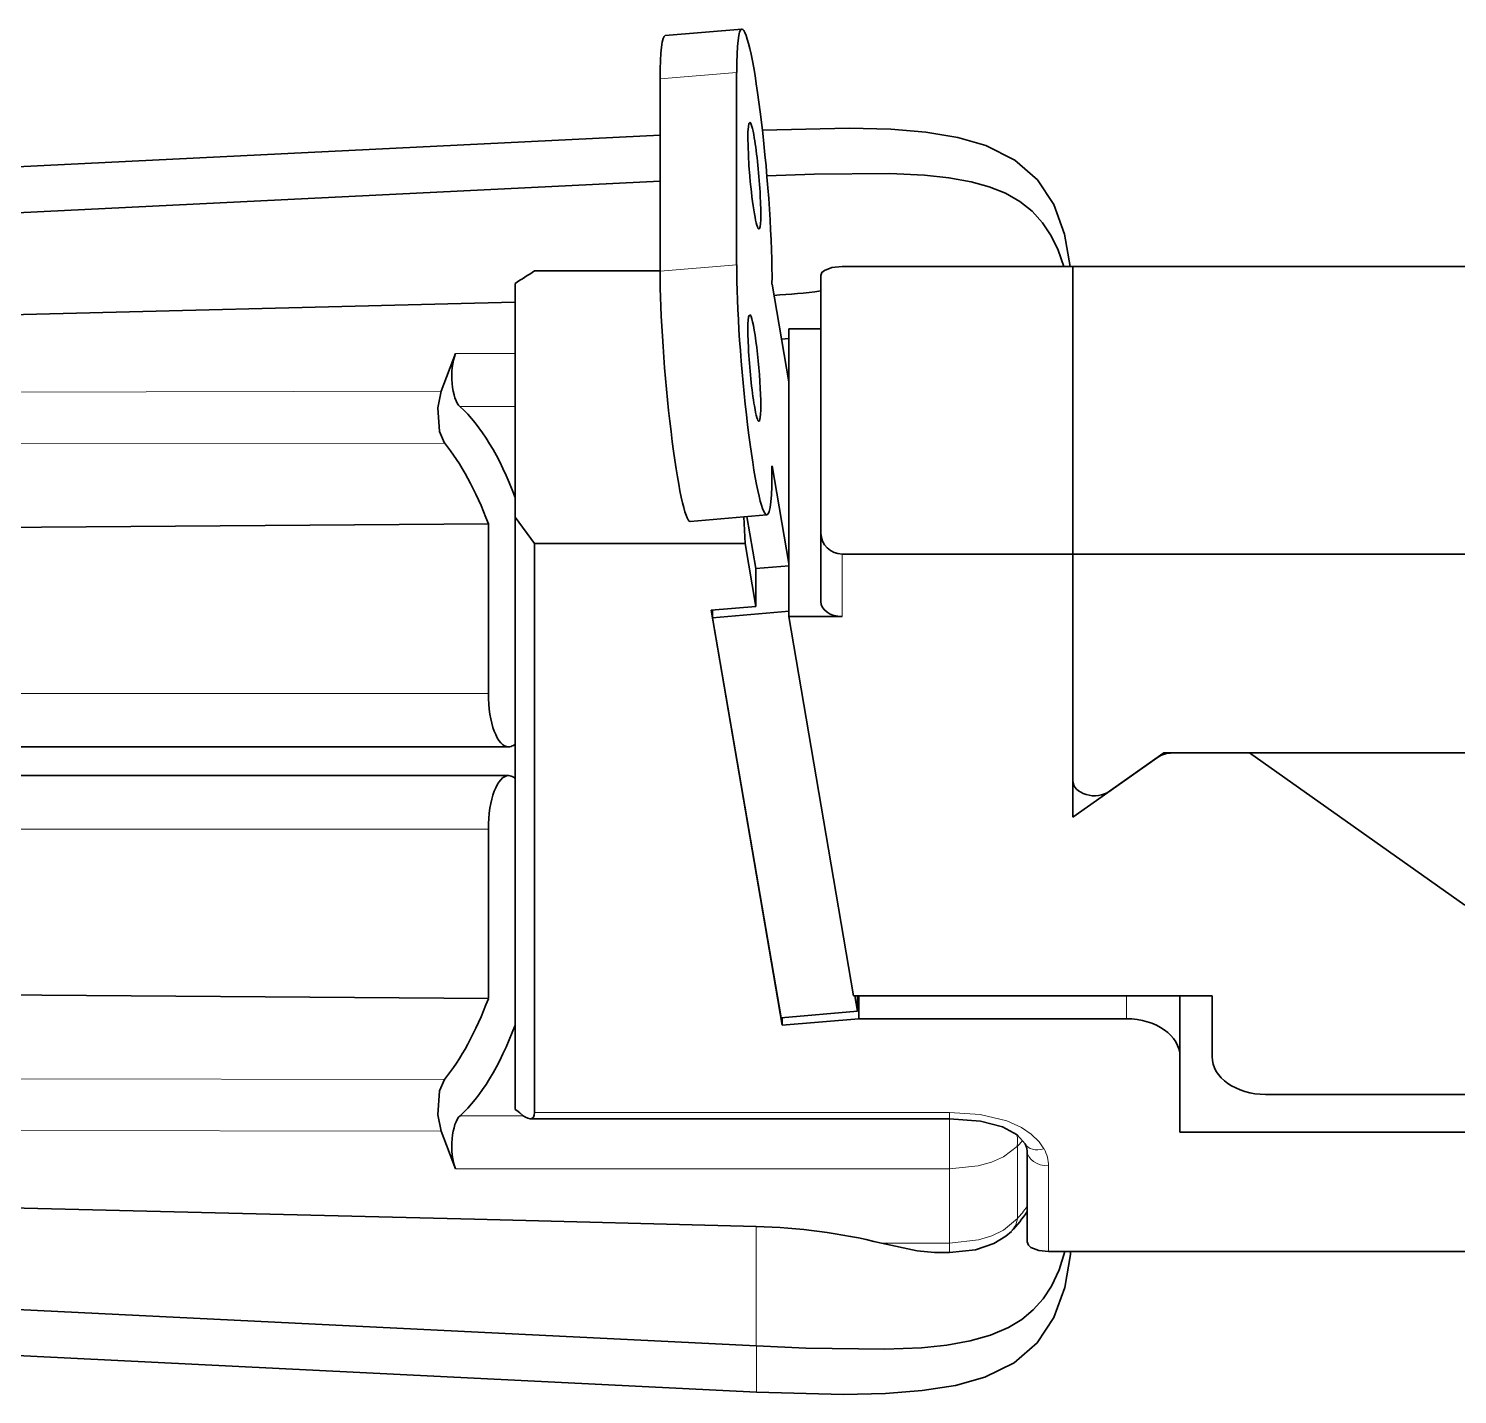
# Model space of a CAD drawing. Extents: x 386 to 1062, y 188 to 634.
# Drawn here: x 397.48 to 410.83, y 414.59 to 427.34 of the extents above; entities that cross this region are included whole.
import ezdxf

# ---------------------------------------------------------------- set-up
doc = ezdxf.new("R2010")
doc.units = 0

msp = doc.modelspace()

# ---------------------------------------------------------------- linework, layer by layer
at = {"color": 7, "lineweight": 35, "ltscale": 0.017935}
for p, q in [((403.43, 427.276), (404.144, 427.337)), ((403.664, 422.74), (404.379, 422.801)), ((403.871, 421.84), (404.586, 421.901)), ((404.511, 418.105), (405.225, 418.166)), ((405.237, 418.096), (404.523, 418.035))]:
    msp.add_line(p, q, dxfattribs=at)
at = {"color": 7, "lineweight": 13, "ltscale": 0.017935}
for p, q in [((403.382, 426.871), (404.096, 426.932)), ((403.382, 425.075), (404.096, 425.136))]:
    msp.add_line(p, q, dxfattribs=at)
at = {"color": 7, "lineweight": 35, "ltscale": 0.044901}
for p, q in [((403.382, 425.075), (403.382, 426.871)), ((404.096, 425.136), (404.096, 426.932))]:
    msp.add_line(p, q, dxfattribs=at)
at = {"color": 7, "lineweight": 35, "ltscale": 0.248825}
msp.add_line((403.382, 426.347), (393.441, 425.856), dxfattribs=at)
at = {"color": 7, "lineweight": 35, "ltscale": 0.248821}
msp.add_line((393.441, 425.427), (403.382, 425.916), dxfattribs=at)
at = {"color": 7, "lineweight": 35, "ltscale": 0.029295}
msp.add_line((403.382, 425.079), (402.21, 425.079), dxfattribs=at)
at = {"color": 7, "lineweight": 35, "ltscale": 0.024798}
msp.add_line((404.883, 424.043), (404.883, 425.035), dxfattribs=at)
at = {"color": 7, "lineweight": 35, "ltscale": 0.028195}
for p, q in [((406.21, 425.121), (405.083, 425.121)), ((405.083, 422.434), (406.21, 422.434))]:
    msp.add_line(p, q, dxfattribs=at)
at = {"color": 7, "lineweight": 35, "ltscale": 0.025674}
for p, q in [((407.237, 425.121), (406.21, 425.121)), ((407.237, 422.434), (406.21, 422.434))]:
    msp.add_line(p, q, dxfattribs=at)
at = {"color": 7, "lineweight": 35, "ltscale": 0.414762}
for p, q in [((423.828, 425.121), (407.237, 425.121)), ((423.828, 422.434), (407.237, 422.434))]:
    msp.add_line(p, q, dxfattribs=at)
at = {"color": 7, "lineweight": 35, "ltscale": 0.026971}
msp.add_line((407.237, 425.121), (407.237, 424.043), dxfattribs=at)
at = {"color": 7, "lineweight": 35, "ltscale": 0.067175}
for p, q in [((407.237, 425.121), (407.237, 422.434)), ((404.583, 424.538), (404.583, 421.851))]:
    msp.add_line(p, q, dxfattribs=at)
at = {"color": 7, "lineweight": 35, "ltscale": 0.022968}
msp.add_line((402.028, 424.043), (402.028, 424.961), dxfattribs=at)
at = {"color": 7, "lineweight": 35, "ltscale": 0.023105}
for p, q in [((404.583, 424.043), (404.427, 424.954)), ((404.583, 422.346), (404.427, 423.257))]:
    msp.add_line(p, q, dxfattribs=at)
at = {"color": 7, "lineweight": 35, "ltscale": 0.205281}
msp.add_line((393.441, 424.573), (401.65, 424.777), dxfattribs=at)
at = {"color": 7, "lineweight": 35, "ltscale": 0.00946}
msp.add_line((401.65, 424.777), (402.028, 424.787), dxfattribs=at)
at = {"color": 7, "lineweight": 35, "ltscale": 0.0075}
msp.add_line((404.883, 424.538), (404.583, 424.538), dxfattribs=at)
at = {"color": 7, "lineweight": 35, "ltscale": 0.001796}
msp.add_line((404.514, 424.441), (404.586, 424.447), dxfattribs=at)
at = {"color": 7, "lineweight": 35, "ltscale": 0.009406}
for p, q in [((401.471, 424.307), (401.337, 423.955)), ((401.471, 416.693), (401.337, 417.045))]:
    msp.add_line(p, q, dxfattribs=at)
at = {"color": 7, "lineweight": 13, "ltscale": 0.013924}
msp.add_line((402.028, 424.307), (401.471, 424.307), dxfattribs=at)
at = {"color": 7, "lineweight": 13, "ltscale": 0.197409}
msp.add_line((401.337, 423.955), (393.441, 423.94), dxfattribs=at)
at = {"color": 7, "lineweight": 35, "ltscale": 0.031569}
msp.add_line((402.028, 424.043), (402.028, 422.78), dxfattribs=at)
at = {"color": 7, "lineweight": 35, "ltscale": 0.035306}
msp.add_line((404.883, 424.043), (404.883, 422.63), dxfattribs=at)
at = {"color": 7, "lineweight": 35, "ltscale": 0.040204}
msp.add_line((407.237, 424.043), (407.237, 422.434), dxfattribs=at)
at = {"color": 7, "lineweight": 13, "ltscale": 0.012833}
msp.add_line((402.028, 423.811), (401.515, 423.811), dxfattribs=at)
at = {"color": 7, "lineweight": 13, "ltscale": 0.198212}
msp.add_line((401.369, 423.471), (393.441, 423.461), dxfattribs=at)
at = {"color": 7, "lineweight": 35, "ltscale": 0.138274}
msp.add_line((402.028, 422.78), (402.028, 417.249), dxfattribs=at)
at = {"color": 7, "lineweight": 35, "ltscale": 0.007663}
msp.add_line((402.21, 422.533), (402.028, 422.78), dxfattribs=at)
at = {"color": 7, "lineweight": 35, "ltscale": 0.00624}
msp.add_line((404.165, 422.783), (404.176, 422.533), dxfattribs=at)
at = {"color": 7, "lineweight": 35, "ltscale": 0.01231}
msp.add_line((404.276, 422.3), (404.193, 422.785), dxfattribs=at)
at = {"color": 7, "lineweight": 35, "ltscale": 0.208431}
msp.add_line((393.441, 422.652), (401.778, 422.717), dxfattribs=at)
at = {"color": 7, "lineweight": 35, "ltscale": 0.039579}
for p, q in [((401.778, 422.717), (401.778, 421.134)), ((401.778, 419.866), (401.778, 418.283))]:
    msp.add_line(p, q, dxfattribs=at)
at = {"color": 7, "lineweight": 35, "ltscale": 0.015959}
msp.add_line((404.883, 421.992), (404.883, 422.63), dxfattribs=at)
at = {"color": 7, "lineweight": 35, "ltscale": 0.132812}
msp.add_line((402.21, 422.533), (402.21, 417.221), dxfattribs=at)
at = {"color": 7, "lineweight": 35, "ltscale": 0.049144}
msp.add_line((402.21, 422.533), (404.176, 422.533), dxfattribs=at)
at = {"color": 7, "lineweight": 35, "ltscale": 0.01489}
msp.add_line((404.176, 422.533), (404.276, 421.946), dxfattribs=at)
at = {"color": 7, "lineweight": 35, "ltscale": 0.007774}
msp.add_line((404.276, 422.299), (404.586, 422.326), dxfattribs=at)
at = {"color": 7, "lineweight": 13, "ltscale": 0.014597}
msp.add_line((405.083, 421.851), (405.083, 422.434), dxfattribs=at)
at = {"color": 7, "lineweight": 35, "ltscale": 0.052881}
msp.add_line((407.237, 422.434), (407.237, 420.319), dxfattribs=at)
at = {"color": 7, "lineweight": 35, "ltscale": 0.061417}
msp.add_line((407.237, 422.434), (407.237, 419.978), dxfattribs=at)
at = {"color": 7, "lineweight": 35, "ltscale": 0.008839}
msp.add_line((404.276, 422.3), (404.276, 421.946), dxfattribs=at)
at = {"color": 7, "lineweight": 35, "ltscale": 0.010462}
msp.add_line((404.276, 421.946), (403.859, 421.911), dxfattribs=at)
at = {"color": 7, "lineweight": 35, "ltscale": 0.098305}
msp.add_line((403.859, 421.911), (404.523, 418.035), dxfattribs=at)
at = {"color": 7, "lineweight": 35, "ltscale": 0.00178}
msp.add_line((403.871, 421.84), (403.871, 421.912), dxfattribs=at)
at = {"color": 7, "lineweight": 35, "ltscale": 0.094745}
msp.add_line((404.511, 418.105), (403.871, 421.84), dxfattribs=at)
at = {"color": 7, "lineweight": 35, "ltscale": 0.0125}
msp.add_line((405.083, 421.851), (404.583, 421.851), dxfattribs=at)
at = {"color": 7, "lineweight": 35, "ltscale": 0.089853}
msp.add_line((405.189, 418.308), (404.583, 421.851), dxfattribs=at)
at = {"color": 7, "lineweight": 13, "ltscale": 0.208424}
msp.add_line((393.441, 421.134), (401.778, 421.134), dxfattribs=at)
at = {"color": 7, "lineweight": 35, "ltscale": 0.213174}
msp.add_line((393.441, 420.634), (401.968, 420.634), dxfattribs=at)
at = {"color": 7, "lineweight": 35, "ltscale": 0.000462913}
for p, q in [((402.028, 420.658), (402.012, 420.648)), ((402.028, 420.342), (402.012, 420.352))]:
    msp.add_line(p, q, dxfattribs=at)
at = {"color": 7, "lineweight": 35, "ltscale": 0.024187}
msp.add_line((407.237, 419.978), (408.027, 420.536), dxfattribs=at)
at = {"color": 7, "lineweight": 35, "ltscale": 0.015527}
msp.add_line((407.579, 420.219), (408.086, 420.578), dxfattribs=at)
at = {"color": 7, "lineweight": 35, "ltscale": 0.393549}
msp.add_line((423.828, 420.578), (408.086, 420.578), dxfattribs=at)
at = {"color": 7, "lineweight": 35, "ltscale": 0.017929}
msp.add_line((408.886, 420.578), (408.169, 420.578), dxfattribs=at)
at = {"color": 7, "lineweight": 35, "ltscale": 0.061544}
msp.add_line((410.896, 419.156), (408.886, 420.578), dxfattribs=at)
at = {"color": 7, "lineweight": 35, "ltscale": 0.303793}
msp.add_line((401.968, 420.366), (389.816, 420.366), dxfattribs=at)
at = {"color": 7, "lineweight": 13, "ltscale": 0.304047}
msp.add_line((389.616, 419.866), (401.778, 419.866), dxfattribs=at)
at = {"color": 7, "lineweight": 35, "ltscale": 0.339955}
msp.add_line((388.18, 418.389), (401.778, 418.283), dxfattribs=at)
at = {"color": 7, "lineweight": 35, "ltscale": 0.08371}
msp.add_line((405.189, 418.308), (408.537, 418.308), dxfattribs=at)
at = {"color": 7, "lineweight": 35, "ltscale": 0.0036}
msp.add_line((405.225, 418.166), (405.201, 418.308), dxfattribs=at)
at = {"color": 7, "lineweight": 35, "ltscale": 0.003548}
msp.add_line((405.225, 418.166), (405.225, 418.308), dxfattribs=at)
at = {"color": 7, "lineweight": 35, "ltscale": 0.005304}
msp.add_line((405.237, 418.096), (405.237, 418.308), dxfattribs=at)
at = {"color": 7, "lineweight": 13, "ltscale": 0.005304}
msp.add_line((407.737, 418.308), (407.737, 418.096), dxfattribs=at)
at = {"color": 7, "lineweight": 35, "ltscale": 0.014143}
for p, q in [((408.237, 418.308), (408.237, 417.742)), ((408.537, 417.742), (408.537, 418.308))]:
    msp.add_line(p, q, dxfattribs=at)
at = {"color": 7, "lineweight": 35, "ltscale": 0.001781}
msp.add_line((404.523, 418.035), (404.523, 418.106), dxfattribs=at)
at = {"color": 7, "lineweight": 35, "ltscale": 0.049762}
msp.add_line((407.228, 418.096), (405.237, 418.096), dxfattribs=at)
at = {"color": 7, "lineweight": 35, "ltscale": 0.012738}
msp.add_line((407.228, 418.096), (407.737, 418.096), dxfattribs=at)
at = {"color": 7, "lineweight": 35, "ltscale": 0.017677}
msp.add_line((408.237, 417.742), (408.237, 417.035), dxfattribs=at)
at = {"color": 7, "lineweight": 13, "ltscale": 0.329761}
msp.add_line((401.369, 417.529), (388.179, 417.544), dxfattribs=at)
at = {"color": 7, "lineweight": 35, "ltscale": 0.1425}
msp.add_line((414.737, 417.389), (409.037, 417.389), dxfattribs=at)
at = {"color": 7, "lineweight": 13, "ltscale": 0.014751}
msp.add_line((402.105, 417.189), (401.515, 417.189), dxfattribs=at)
at = {"color": 7, "lineweight": 35, "ltscale": 0.097877}
msp.add_line((406.084, 417.162), (402.168, 417.162), dxfattribs=at)
at = {"color": 7, "lineweight": 13, "ltscale": 0.096841}
msp.add_line((406.084, 417.221), (402.21, 417.221), dxfattribs=at)
at = {"color": 7, "lineweight": 13, "ltscale": 0.001465}
msp.add_line((406.084, 417.221), (406.084, 417.162), dxfattribs=at)
at = {"color": 7, "lineweight": 13, "ltscale": 0.011719}
msp.add_line((406.084, 416.693), (406.084, 417.162), dxfattribs=at)
at = {"color": 7, "lineweight": 13, "ltscale": 0.328978}
msp.add_line((401.337, 417.045), (388.178, 417.069), dxfattribs=at)
at = {"color": 7, "lineweight": 35, "ltscale": 0.1375}
msp.add_line((413.737, 417.035), (408.237, 417.035), dxfattribs=at)
at = {"color": 7, "lineweight": 13, "ltscale": 0.00183}
msp.add_line((406.718, 416.906), (406.769, 416.959), dxfattribs=at)
at = {"color": 7, "lineweight": 13, "ltscale": 0.016921}
msp.add_line((406.718, 416.23), (406.718, 416.906), dxfattribs=at)
at = {"color": 7, "lineweight": 35, "ltscale": 0.016821}
msp.add_line((406.809, 416.863), (406.809, 416.19), dxfattribs=at)
at = {"color": 7, "lineweight": 13, "ltscale": 0.016821}
msp.add_line((407.009, 416.721), (407.009, 416.048), dxfattribs=at)
at = {"color": 7, "lineweight": 13, "ltscale": 0.115317}
msp.add_line((406.084, 416.693), (401.471, 416.693), dxfattribs=at)
at = {"color": 7, "lineweight": 13, "ltscale": 0.017323}
msp.add_line((406.084, 416.001), (406.084, 416.693), dxfattribs=at)
at = {"color": 7, "lineweight": 35, "ltscale": 0.33689}
msp.add_line((388.178, 416.557), (401.65, 416.223), dxfattribs=at)
at = {"color": 7, "lineweight": 35, "ltscale": 0.065784}
msp.add_line((401.65, 416.223), (404.28, 416.156), dxfattribs=at)
at = {"color": 7, "lineweight": 35, "ltscale": 0.004456}
msp.add_line((406.809, 416.012), (406.809, 416.19), dxfattribs=at)
at = {"color": 7, "lineweight": 13, "ltscale": 0.027916}
msp.add_line((404.28, 415.04), (404.28, 416.156), dxfattribs=at)
at = {"color": 7, "lineweight": 13, "ltscale": 0.015848}
msp.add_line((406.084, 416.001), (405.45, 416.001), dxfattribs=at)
at = {"color": 7, "lineweight": 13, "ltscale": 0.002197}
msp.add_line((406.084, 416.001), (406.084, 415.913), dxfattribs=at)
at = {"color": 7, "lineweight": 13, "ltscale": 0.00318}
msp.add_line((407.009, 415.921), (407.009, 416.048), dxfattribs=at)
at = {"color": 7, "lineweight": 35, "ltscale": 0.005461}
msp.add_line((407.228, 415.921), (407.009, 415.921), dxfattribs=at)
at = {"color": 7, "lineweight": 35, "ltscale": 0.000694476}
msp.add_line((407.216, 415.92), (407.214, 415.893), dxfattribs=at)
at = {"color": 7, "lineweight": 35, "ltscale": 0.162738}
msp.add_line((413.737, 415.921), (407.228, 415.921), dxfattribs=at)
at = {"color": 7, "lineweight": 35, "ltscale": 0.413055}
msp.add_line((387.778, 415.851), (404.28, 415.04), dxfattribs=at)
at = {"color": 7, "lineweight": 35, "ltscale": 0.003465}
msp.add_line((405.945, 415.913), (406.084, 415.913), dxfattribs=at)
at = {"color": 7, "lineweight": 35, "ltscale": 0.413087}
msp.add_line((404.281, 414.608), (387.778, 415.424), dxfattribs=at)
at = {"color": 7, "lineweight": 35, "ltscale": 2.67464e-05}
msp.add_line((404.281, 415.04), (404.28, 415.04), dxfattribs=at)
at = {"color": 7, "lineweight": 13, "ltscale": 0.010783}
msp.add_line((404.281, 415.04), (404.281, 414.608), dxfattribs=at)
at = {"color": 7, "lineweight": 35}
for points in [[(404.337, 426.394), (405.147, 426.412), (405.537, 426.401), (405.863, 426.373), (406.161, 426.324), (406.425, 426.248), (406.694, 426.114), (406.905, 425.93), (407.058, 425.698), (407.159, 425.421), (407.212, 425.121)], [(407.151, 425.121), (407.1, 425.271), (407.035, 425.407), (406.953, 425.528), (406.855, 425.635), (406.74, 425.726), (406.607, 425.803), (406.455, 425.864), (406.286, 425.911), (406.079, 425.949), (405.852, 425.974), (405.527, 425.989), (404.821, 425.983), (404.379, 425.965)], [(405.083, 425.121), (404.985, 425.111), (404.916, 425.083), (404.893, 425.064), (404.883, 425.035)], [(401.337, 423.955), (401.306, 423.801), (401.323, 423.578), (401.369, 423.471)], [(401.337, 417.045), (401.306, 417.199), (401.323, 417.422), (401.369, 417.529)], [(406.084, 417.162), (406.374, 417.14), (406.579, 417.085), (406.715, 417.011), (406.791, 416.927)], [(406.084, 415.913), (406.327, 415.938), (406.5, 415.997), (406.61, 416.064), (406.662, 416.11)], [(407.163, 415.921), (407.109, 415.751), (407.037, 415.598), (406.96, 415.48), (406.867, 415.376), (406.759, 415.287), (406.634, 415.211), (406.467, 415.14), (406.278, 415.087), (406.06, 415.048), (405.823, 415.024), (405.481, 415.01), (404.742, 415.02), (404.281, 415.04)], [(405.945, 415.913), (405.783, 415.928), (405.45, 416.001)], [(407.009, 415.921), (406.918, 415.931), (406.845, 415.959), (406.821, 415.981), (406.809, 416.012)], [(404.281, 414.608), (405.095, 414.588), (405.488, 414.597), (405.828, 414.623), (406.139, 414.672), (406.414, 414.748), (406.689, 414.883), (406.904, 415.068), (407.059, 415.305), (407.161, 415.587), (407.214, 415.893)]]:
    msp.add_lwpolyline(points, dxfattribs=at)
at = {"color": 7, "lineweight": 13}
for points in [[(406.084, 417.221), (406.371, 417.202), (406.621, 417.142), (406.757, 417.081), (406.848, 417.019), (406.923, 416.945), (406.967, 416.88)], [(406.084, 416.693), (406.353, 416.721), (406.478, 416.756), (406.589, 416.805), (406.718, 416.906)], [(406.084, 416.001), (406.355, 416.031), (406.479, 416.069), (406.59, 416.122), (406.718, 416.23)]]:
    msp.add_lwpolyline(points, dxfattribs=at)
at = {"color": 7, "lineweight": 35}
for centre, radius, start, end in [((404.834, 420.816), 5.005, 121.6156, 124.0967), ((404.143, 430.381), 5.539, 273.1234, 277.6781), ((405.082, 422.634), 0.199, 181.0605, 270.2894), ((401.966, 420.717), 0.0826, 271.099, 303.7524), ((401.966, 420.283), 0.0826, 56.2476, 88.901), ((401.758, 416.837), 0.493, 48.3455, 56.7996), ((402.192, 417.304), 0.144, 223.1304, 260.7652), ((406.671, 416.857), 0.138, 2.2731, 30.1653), ((405.801, 416.943), 1.198, 315.9309, 327.3206), ((404.15, 410.702), 5.455, 76.2138, 88.6301)]:
    msp.add_arc(centre, radius, start, end, dxfattribs=at)
at = {"color": 7, "lineweight": 13}
for centre, radius, start, end in [((406.44, 416.951), 0.281, 350.9812, 12.2762), ((406.674, 416.716), 0.336, 0.819, 29.0918), ((405.929, 416.958), 1.074, 317.2927, 325.0385), ((406.509, 416.256), 0.211, 316.4677, 352.9367)]:
    msp.add_arc(centre, radius, start, end, dxfattribs=at)
at = {"color": 7, "lineweight": 35}
for centre, major_axis, ratio, start_param, end_param in [((403.547, 425.906), (0.117, -1.37), 0.08496, 3.141676, 3.923355), ((404.262, 425.967), (0.117, -1.37), 0.08496, 3.141676, 3.923355), ((404.262, 425.967), (0.117, -1.37), 0.08496, 0.730832, 3.141676), ((404.262, 425.967), (0.043, -0.498), 0.08496, 3.141615, 6.283207), ((404.262, 425.967), (0.043, -0.498), 0.08496, 2.352559, 3.141615), ((404.262, 425.967), (0.043, -0.498), 0.08496, 0.000022, 2.352559), ((404.262, 424.171), (0.117, -1.37), 0.08496, 3.923355, 6.283185), ((403.547, 424.11), (0.117, -1.37), 0.08496, 3.923355, 6.283185), ((404.262, 424.171), (0.043, -0.498), 0.08496, 3.141615, 5.494152), ((404.262, 424.171), (0.043, -0.498), 0.08496, 0.000022, 3.141615), ((401.551, 424.094), (0, 0.3), 0.379961, 0.785333, 2.811217), ((401.083, 420.502), (0, -3.498), 0.380018, 2.351267, 2.811107), ((404.262, 424.171), (0.043, -0.498), 0.08496, 5.494152, 6.283207), ((400.917, 420.719), (0.162, -3.104), 0.398525, 2.249445, 2.640004), ((404.262, 424.171), (0.117, -1.37), 0.08496, 0, 0.832694), ((405.083, 421.992), (0.2, 0), 0.707107, 3.141593, 4.712389), ((401.968, 421.134), (0, -0.5), 0.379961, 4.712389, 6.283098), ((408.169, 420.436), (0.2, 0), 0.707107, 1.570796, 2.356194), ((401.968, 419.866), (0, -0.5), 0.379961, 3.14168, 4.712389), ((407.437, 420.319), (0.2, 0), 0.707107, 3.141593, 5.497787), ((400.917, 420.281), (-0.162, -3.104), 0.398525, 0.501589, 0.892147), ((407.737, 417.742), (-0.5, 0), 0.707107, 3.141593, 4.712389), ((401.083, 420.498), (0, -3.498), 0.380018, 0.330486, 0.790326), ((409.037, 417.742), (0.5, 0), 0.707107, 3.141593, 4.712389), ((401.551, 416.906), (0, 0.3), 0.379961, 0.330376, 2.356259), ((402.068, 417.362), (-0.12, 0.195), 0.381966, 2.909768, 3.695167)]:
    msp.add_ellipse(centre, major_axis=major_axis, ratio=ratio, start_param=start_param, end_param=end_param, dxfattribs=at)
at = {"color": 7, "lineweight": 13}
for centre, major_axis, ratio, start_param, end_param in [((406.967, 417.021), (0.176, 0.094), 0.661345, 3.141591, 4.372244), ((407.009, 416.863), (0.2, 0), 0.707107, 3.141593, 4.712389)]:
    msp.add_ellipse(centre, major_axis=major_axis, ratio=ratio, start_param=start_param, end_param=end_param, dxfattribs=at)

doc.saveas('drawing.dxf')
